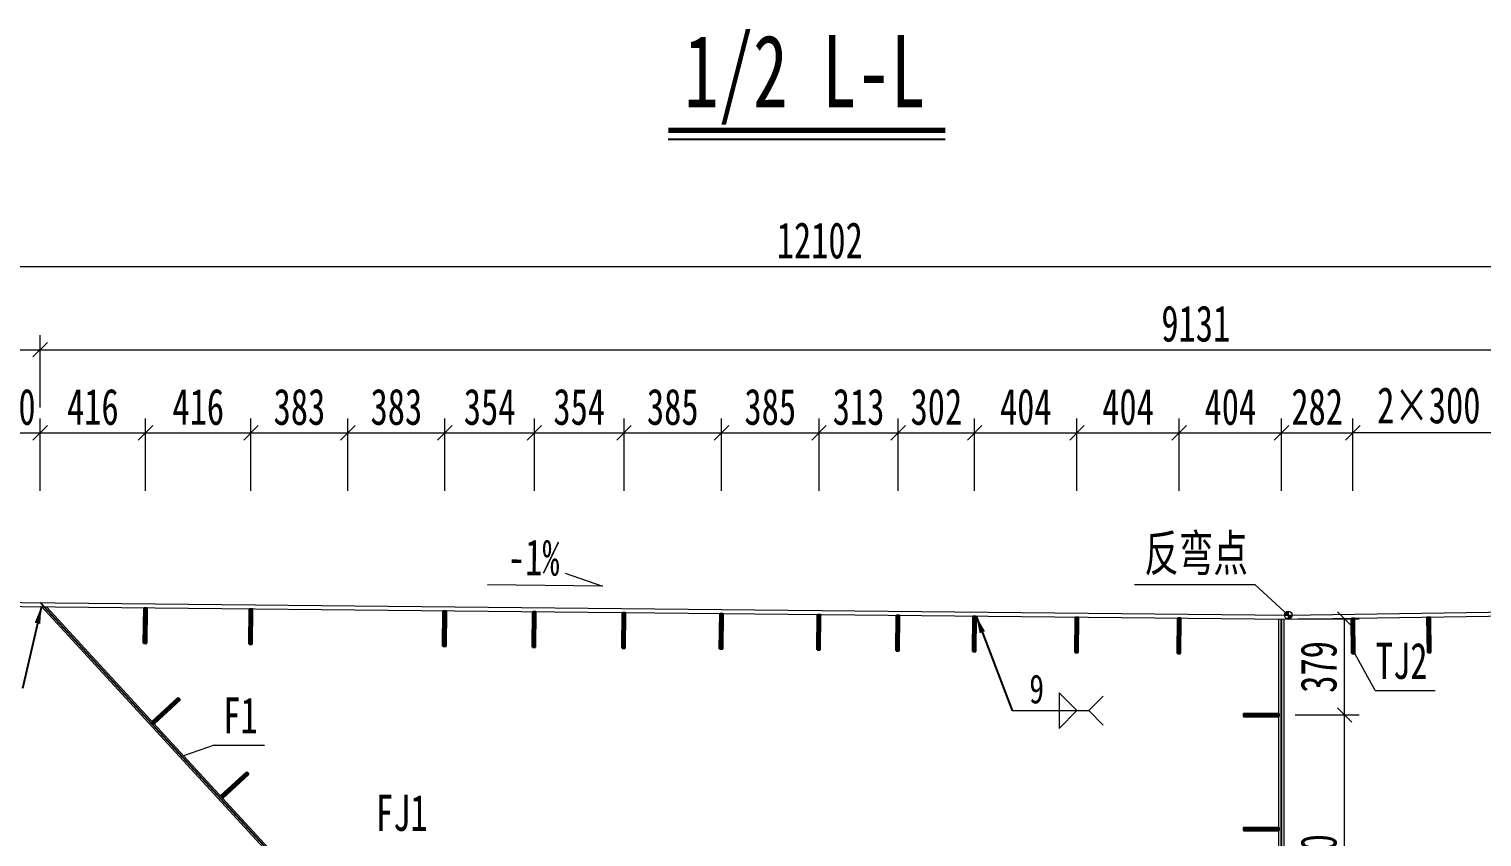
# Model space of a CAD drawing. Header units: millimetres. Extents: x 44597 to 300567, y -113054 to 73044.
# Drawn here: x 164766 to 170506, y -72434 to -69243 of the extents above; entities that cross this region are included whole.
import ezdxf
from ezdxf.enums import TextEntityAlignment as Align

# ---------------------------------------------------------------- set-up
doc = ezdxf.new("R2010")
doc.units = ezdxf.units.MM
doc.layers.get('Defpoints').update_dxf_attribs({"color": 8})
for name, color, linetype, lineweight in [('Dim', 4, 'Continuous', 15), ('文字', 7, 'Continuous', 15), ('标注线及字体', 2, 'Continuous', 15), ('细实线', 4, 'Continuous', 15), ('钢板粗线', 1, 'Continuous', 25), ('钢板细线', 6, 'Continuous', 15)]:
    doc.layers.add(name, color=color, linetype=linetype, lineweight=lineweight)
doc.layers.add('Text', color=4, linetype='Continuous')
doc.styles.add('111', font='', dxfattribs={"width": 0.7})
doc.styles.add('BM_Dim', font='', dxfattribs={"width": 0.85})
doc.styles.add('SMEDI', font='', dxfattribs={"width": 0.75})
doc.styles.get("Standard").update_dxf_attribs({"font": ''})
doc.styles.get('111').set_extended_font_data('仿宋_GB2312')
doc.styles.get('BM_Dim').set_extended_font_data('仿宋_GB2312')
doc.styles.get('SMEDI').set_extended_font_data('仿宋_GB2312')
doc.styles.get('Standard').set_extended_font_data('仿宋_GB2312')
doc.dimstyles.new('200', dxfattribs={"dimscale": 0, "dimtxt": 2.5, "dimasz": 1, "dimexe": 1, "dimexo": 1, "dimgap": 0.6, "dimtad": 1, "dimdec": 0, "dimdsep": 46, "dimtxsty": '111', "dimblk": 'OBLIQUE', "dimcen": 0, "dimclrd": 4, "dimclre": 4, "dimclrt": 4, "dimadec": 1, "dimazin": 2, "dimtfac": 1, "dimtdec": 0, "dimtix": 1, "dimtmove": 2, "dimatfit": 3, "dimfxl": 4, "dimfxlon": 1, "dimtolj": 1, "dimlwd": -1, "dimlwe": -1, "dimarcsym": 0})
doc.dimstyles.new('MSteel_1.0_1.0', dxfattribs={"dimtxt": 3, "dimasz": 1.2, "dimexe": 1, "dimexo": 1, "dimgap": 1, "dimtad": 3, "dimtoh": 1, "dimdec": 0, "dimzin": 0, "dimdsep": 46, "dimtxsty": 'Standard', "dimblk": 'ARCHTICK', "dimcen": 0.09, "dimclrd": 3, "dimclre": 3, "dimadec": 0, "dimazin": 0, "dimtfac": 1, "dimtdec": 4, "dimtofl": 0, "dimtmove": 0, "dimatfit": 3, "dimfxl": 1, "dimtolj": 1, "dimtzin": 0, "dimarcsym": 0})

# ---------------------------------------------------------------- blocks, each defined once
blk = doc.blocks.new('14-160加劲 无过焊孔')
at = {"layer": 'Defpoints'}
blk.add_line((38609.4, 32076.7), (38609.4, 32216.7), dxfattribs=at)
at = {"layer": '钢板粗线', "color": 7}
for p, q in [((38603.4, 32076.7), (38603.4, 32216.7)), ((38603.4, 32216.7), (38615.4, 32216.7)), ((38615.4, 32076.7), (38615.4, 32216.7)), ((38603.4, 32076.7), (38615.4, 32076.7))]:
    blk.add_line(p, q, dxfattribs=at)
blk = doc.blocks.new('_Oblique')
at = {"color": 0, "linetype": 'ByBlock', "lineweight": -2}
blk.add_line((-0.5, -0.5), (0.5, 0.5), dxfattribs=at)
blk = doc.blocks.new('*D2601')
at = {"layer": 'Defpoints', "color": 0, "transparency": 16777216}
for p in [(164809.7, -70509.4), (161838.4, -71486.6), (164809.7, -71508.4)]:
    blk.add_point(p, dxfattribs=at)
at = {"layer": '细实线', "color": 4, "transparency": 16777216}
for p, q in [((161838.4, -70738), (161838.4, -70452.3)), ((164809.7, -70738), (164809.7, -70452.3)), ((161838.4, -70509.4), (164809.7, -70509.4))]:
    blk.add_line(p, q, dxfattribs=at)
at = {"layer": '细实线', "color": 4, "transparency": 16777216, "xscale": 57.14285714285715, "yscale": 57.14285714285715, "zscale": 57.14285714285715, "rotation": 180}
blk.add_blockref('_Oblique', (161838.4, -70509.4), dxfattribs=at)
at = {"layer": '细实线', "color": 4, "transparency": 16777216, "xscale": 57.14285714285715, "yscale": 57.14285714285715, "zscale": 57.14285714285715}
blk.add_blockref('_Oblique', (164809.7, -70509.4), dxfattribs=at)
at = {"layer": '细实线', "color": 4, "transparency": 16777216, "insert": (163324, -70407.2), "char_height": 142.86, "attachment_point": 5, "style": '111'}
blk.add_mtext('\\A1;2971', dxfattribs=at)
blk = doc.blocks.new('*D2607')
at = {"layer": 'Defpoints', "color": 0, "transparency": 16777216}
for p in [(168199.2, -70838.1), (167886.7, -71520.1), (168199.2, -71528.3)]:
    blk.add_point(p, dxfattribs=at)
at = {"layer": '细实线', "color": 4, "transparency": 16777216}
for p, q in [((167886.7, -71066.7), (167886.7, -70781)), ((168199.2, -71066.7), (168199.2, -70781)), ((167886.7, -70838.1), (168199.2, -70838.1))]:
    blk.add_line(p, q, dxfattribs=at)
at = {"layer": '细实线', "color": 4, "transparency": 16777216, "xscale": 57.14285714285715, "yscale": 57.14285714285715, "zscale": 57.14285714285715, "rotation": 180}
blk.add_blockref('_Oblique', (167886.7, -70838.1), dxfattribs=at)
at = {"layer": '细实线', "color": 4, "transparency": 16777216, "xscale": 57.14285714285715, "yscale": 57.14285714285715, "zscale": 57.14285714285715}
blk.add_blockref('_Oblique', (168199.2, -70838.1), dxfattribs=at)
at = {"layer": '细实线', "color": 4, "transparency": 16777216, "insert": (168042.9, -70735.9), "char_height": 142.86, "attachment_point": 5, "style": '111'}
blk.add_mtext('\\A1;313', dxfattribs=at)
blk = doc.blocks.new('*D2608')
at = {"layer": 'Defpoints', "color": 0, "transparency": 16777216}
for p in [(164809.7, -70838.1), (164809.7, -71506.6), (164569.7, -71549.6)]:
    blk.add_point(p, dxfattribs=at)
at = {"layer": '细实线', "color": 4, "transparency": 16777216}
for p, q in [((164569.7, -71066.7), (164569.7, -70781)), ((164809.7, -71066.7), (164809.7, -70781)), ((164569.7, -70838.1), (164512.5, -70838.1)), ((164569.7, -70838.1), (164809.7, -70838.1)), ((164809.7, -70838.1), (164866.8, -70838.1))]:
    blk.add_line(p, q, dxfattribs=at)
at = {"layer": '细实线', "color": 4, "transparency": 16777216, "xscale": 57.14285714285715, "yscale": 57.14285714285715, "zscale": 57.14285714285715}
blk.add_blockref('_Oblique', (164569.7, -70838.1), dxfattribs=at)
at = {"layer": '细实线', "color": 4, "transparency": 16777216, "xscale": 57.14285714285715, "yscale": 57.14285714285715, "zscale": 57.14285714285715, "rotation": 180}
blk.add_blockref('_Oblique', (164809.7, -70838.1), dxfattribs=at)
at = {"layer": '细实线', "color": 4, "transparency": 16777216, "insert": (164689.7, -70735.9), "char_height": 142.86, "attachment_point": 5, "style": '111'}
blk.add_mtext('\\A1;240', dxfattribs=at)
blk = doc.blocks.new('*D2610')
at = {"layer": 'Defpoints', "color": 0, "transparency": 16777216}
for p in [(169995.7, -70838.1), (169995.7, -71569.9), (169713.7, -71576.8)]:
    blk.add_point(p, dxfattribs=at)
at = {"layer": '细实线', "color": 4, "transparency": 16777216}
for p, q in [((169713.7, -71066.7), (169713.7, -70781)), ((169995.7, -71066.7), (169995.7, -70781)), ((169713.7, -70838.1), (169995.7, -70838.1))]:
    blk.add_line(p, q, dxfattribs=at)
at = {"layer": '细实线', "color": 4, "transparency": 16777216, "xscale": 57.14285714285715, "yscale": 57.14285714285715, "zscale": 57.14285714285715, "rotation": 180}
blk.add_blockref('_Oblique', (169713.7, -70838.1), dxfattribs=at)
at = {"layer": '细实线', "color": 4, "transparency": 16777216, "xscale": 57.14285714285715, "yscale": 57.14285714285715, "zscale": 57.14285714285715}
blk.add_blockref('_Oblique', (169995.7, -70838.1), dxfattribs=at)
at = {"layer": '细实线', "color": 4, "transparency": 16777216, "insert": (169854.7, -70735.9), "char_height": 142.86, "attachment_point": 5, "style": '111'}
blk.add_mtext('\\A1;282', dxfattribs=at)
blk = doc.blocks.new('*D2611')
at = {"layer": 'Defpoints', "color": 0, "transparency": 16777216}
for p in [(173940.6, -70180.7), (161838.4, -70460.4), (173940.6, -71494.8)]:
    blk.add_point(p, dxfattribs=at)
at = {"layer": '细实线', "color": 4, "transparency": 16777216}
for p, q in [((161838.4, -70403.3), (161838.4, -70123.6)), ((173940.6, -70409.3), (173940.6, -70123.6)), ((161838.4, -70180.7), (173940.6, -70180.7))]:
    blk.add_line(p, q, dxfattribs=at)
at = {"layer": '细实线', "color": 4, "transparency": 16777216, "xscale": 57.14285714285715, "yscale": 57.14285714285715, "zscale": 57.14285714285715, "rotation": 180}
blk.add_blockref('_Oblique', (161838.4, -70180.7), dxfattribs=at)
at = {"layer": '细实线', "color": 4, "transparency": 16777216, "xscale": 57.14285714285715, "yscale": 57.14285714285715, "zscale": 57.14285714285715}
blk.add_blockref('_Oblique', (173940.6, -70180.7), dxfattribs=at)
at = {"layer": '细实线', "color": 4, "transparency": 16777216, "insert": (167889.5, -70078.5), "char_height": 142.86, "attachment_point": 5, "style": '111'}
blk.add_mtext('\\A1;12102', dxfattribs=at)
blk = doc.blocks.new('*D2612')
at = {"layer": 'Defpoints', "color": 0, "transparency": 16777216}
for p in [(173940.5, -70509.4), (164809.7, -71508.4), (173940.5, -71494.8)]:
    blk.add_point(p, dxfattribs=at)
at = {"layer": '细实线', "color": 4, "transparency": 16777216}
for p, q in [((164809.7, -70738), (164809.7, -70452.3)), ((173940.5, -70738), (173940.5, -70452.3)), ((164809.7, -70509.4), (173940.5, -70509.4))]:
    blk.add_line(p, q, dxfattribs=at)
at = {"layer": '细实线', "color": 4, "transparency": 16777216, "xscale": 57.14285714285715, "yscale": 57.14285714285715, "zscale": 57.14285714285715, "rotation": 180}
blk.add_blockref('_Oblique', (164809.7, -70509.4), dxfattribs=at)
at = {"layer": '细实线', "color": 4, "transparency": 16777216, "xscale": 57.14285714285715, "yscale": 57.14285714285715, "zscale": 57.14285714285715}
blk.add_blockref('_Oblique', (173940.5, -70509.4), dxfattribs=at)
at = {"layer": '细实线', "color": 4, "transparency": 16777216, "insert": (169375.1, -70407.2), "char_height": 142.86, "attachment_point": 5, "style": '111'}
blk.add_mtext('\\A1;9131', dxfattribs=at)
blk = doc.blocks.new('_ArchTick')
at = {"color": 0, "linetype": 'ByBlock', "const_width": 0.15}
blk.add_lwpolyline([(-0.5, -0.5), (0.5, 0.5)], dxfattribs=at)
blk = doc.blocks.new('角焊缝2')
at = {"layer": 'Dim'}
blk.add_line((-3138.01, 370.22), (-3132.7, 370.22), dxfattribs=at)
blk.add_lwpolyline([(-3134.75, 371.45), (-3134.75, 368.99), (-3133.52, 370.22)], close=True, dxfattribs=at)
blk.add_lwpolyline([(-3131.7, 369.22), (-3132.7, 370.22), (-3131.7, 371.22)], dxfattribs=at)
blk = doc.blocks.new('12-140加劲 无过焊孔')
at = {"layer": 'Defpoints'}
blk.add_line((38946.6, 32076.7), (38946.6, 32216.7), dxfattribs=at)
at = {"layer": '钢板粗线', "color": 7}
for p, q in [((38940.6, 32076.7), (38940.6, 32216.7)), ((38940.6, 32216.7), (38952.6, 32216.7)), ((38952.6, 32076.7), (38952.6, 32216.7)), ((38940.6, 32076.7), (38952.6, 32076.7))]:
    blk.add_line(p, q, dxfattribs=at)
blk = doc.blocks.new('*D2624')
at = {"layer": 'Defpoints', "color": 0, "transparency": 16777216}
for p in [(169995.7, -70838.1), (169995.7, -71569.8), (170595.7, -71546.8)]:
    blk.add_point(p, dxfattribs=at)
at = {"layer": '细实线', "color": 4, "transparency": 16777216}
for p, q in [((169995.7, -71066.7), (169995.7, -70781)), ((170595.7, -71066.7), (170595.7, -70781)), ((170595.7, -70838.1), (169995.7, -70838.1))]:
    blk.add_line(p, q, dxfattribs=at)
at = {"layer": '细实线', "color": 4, "transparency": 16777216, "xscale": 57.14285714285715, "yscale": 57.14285714285715, "zscale": 57.14285714285715, "rotation": 180}
blk.add_blockref('_Oblique', (169995.7, -70838.1), dxfattribs=at)
at = {"layer": '细实线', "color": 4, "transparency": 16777216, "xscale": 57.14285714285715, "yscale": 57.14285714285715, "zscale": 57.14285714285715}
blk.add_blockref('_Oblique', (170595.7, -70838.1), dxfattribs=at)
at = {"layer": '细实线', "color": 4, "transparency": 16777216, "insert": (170295.7, -70730), "char_height": 142.86, "attachment_point": 5, "style": '111'}
blk.add_mtext('\\A1;2×300', dxfattribs=at)
blk = doc.blocks.new('...')
at = {"layer": '细实线'}
h = blk.add_hatch(color=256, dxfattribs=at)
h.dxf.hatch_style = 1
h.paths.add_polyline_path([(-15.3, 0, -0.414214), (0, 15.3), (0, 0)])
h.paths.add_polyline_path([(0, -15.3), (0, 0), (15.3, 0, -0.414214)])
for p, q in [((0, 15.3), (0, -15.3)), ((-15.3, 0), (15.3, 0))]:
    blk.add_line(p, q, dxfattribs=at)
blk.add_circle((0, 0), 15.3, dxfattribs=at)
blk = doc.blocks.new('*D2634')
at = {"layer": 'Defpoints', "color": 0, "transparency": 16777216}
for p in [(169713.7, -70838.1), (169309.6, -71480.7), (169713.7, -71576.8)]:
    blk.add_point(p, dxfattribs=at)
at = {"layer": '细实线', "color": 4, "transparency": 16777216}
for p, q in [((169309.6, -71066.7), (169309.6, -70781)), ((169713.7, -71066.7), (169713.7, -70781)), ((169309.6, -70838.1), (169713.7, -70838.1))]:
    blk.add_line(p, q, dxfattribs=at)
at = {"layer": '细实线', "color": 4, "transparency": 16777216, "xscale": 57.14285714285715, "yscale": 57.14285714285715, "zscale": 57.14285714285715, "rotation": 180}
blk.add_blockref('_Oblique', (169309.6, -70838.1), dxfattribs=at)
at = {"layer": '细实线', "color": 4, "transparency": 16777216, "xscale": 57.14285714285715, "yscale": 57.14285714285715, "zscale": 57.14285714285715}
blk.add_blockref('_Oblique', (169713.7, -70838.1), dxfattribs=at)
at = {"layer": '细实线', "color": 4, "transparency": 16777216, "insert": (169511.6, -70735.9), "char_height": 142.86, "attachment_point": 5, "style": '111'}
blk.add_mtext('\\A1;404', dxfattribs=at)
blk = doc.blocks.new('*D2635')
at = {"layer": 'Defpoints', "color": 0, "transparency": 16777216}
for p in [(169309.6, -70838.1), (168905.5, -71512.1), (169309.6, -71480.7)]:
    blk.add_point(p, dxfattribs=at)
at = {"layer": '细实线', "color": 4, "transparency": 16777216}
for p, q in [((168905.5, -71066.7), (168905.5, -70781)), ((169309.6, -71066.7), (169309.6, -70781)), ((168905.5, -70838.1), (169309.6, -70838.1))]:
    blk.add_line(p, q, dxfattribs=at)
at = {"layer": '细实线', "color": 4, "transparency": 16777216, "xscale": 57.14285714285715, "yscale": 57.14285714285715, "zscale": 57.14285714285715, "rotation": 180}
blk.add_blockref('_Oblique', (168905.5, -70838.1), dxfattribs=at)
at = {"layer": '细实线', "color": 4, "transparency": 16777216, "xscale": 57.14285714285715, "yscale": 57.14285714285715, "zscale": 57.14285714285715}
blk.add_blockref('_Oblique', (169309.6, -70838.1), dxfattribs=at)
at = {"layer": '细实线', "color": 4, "transparency": 16777216, "insert": (169107.5, -70735.9), "char_height": 142.86, "attachment_point": 5, "style": '111'}
blk.add_mtext('\\A1;404', dxfattribs=at)
blk = doc.blocks.new('*D2636')
at = {"layer": 'Defpoints', "color": 0, "transparency": 16777216}
for p in [(168501.4, -70838.1), (168501.4, -71504.7), (168199.2, -71528.3)]:
    blk.add_point(p, dxfattribs=at)
at = {"layer": '细实线', "color": 4, "transparency": 16777216}
for p, q in [((168199.2, -71066.7), (168199.2, -70781)), ((168501.4, -71066.7), (168501.4, -70781)), ((168199.2, -70838.1), (168501.4, -70838.1))]:
    blk.add_line(p, q, dxfattribs=at)
at = {"layer": '细实线', "color": 4, "transparency": 16777216, "xscale": 57.14285714285715, "yscale": 57.14285714285715, "zscale": 57.14285714285715, "rotation": 180}
blk.add_blockref('_Oblique', (168199.2, -70838.1), dxfattribs=at)
at = {"layer": '细实线', "color": 4, "transparency": 16777216, "xscale": 57.14285714285715, "yscale": 57.14285714285715, "zscale": 57.14285714285715}
blk.add_blockref('_Oblique', (168501.4, -70838.1), dxfattribs=at)
at = {"layer": '细实线', "color": 4, "transparency": 16777216, "insert": (168350.3, -70735.9), "char_height": 142.86, "attachment_point": 5, "style": '111'}
blk.add_mtext('\\A1;302', dxfattribs=at)
blk = doc.blocks.new('*D2637')
at = {"layer": 'Defpoints', "color": 0, "transparency": 16777216}
for p in [(167886.7, -70838.1), (167501.4, -71516.6), (167886.7, -71520.1)]:
    blk.add_point(p, dxfattribs=at)
at = {"layer": '细实线', "color": 4, "transparency": 16777216}
for p, q in [((167501.4, -71066.7), (167501.4, -70781)), ((167886.7, -71066.7), (167886.7, -70781)), ((167501.4, -70838.1), (167886.7, -70838.1))]:
    blk.add_line(p, q, dxfattribs=at)
at = {"layer": '细实线', "color": 4, "transparency": 16777216, "xscale": 57.14285714285715, "yscale": 57.14285714285715, "zscale": 57.14285714285715, "rotation": 180}
blk.add_blockref('_Oblique', (167501.4, -70838.1), dxfattribs=at)
at = {"layer": '细实线', "color": 4, "transparency": 16777216, "xscale": 57.14285714285715, "yscale": 57.14285714285715, "zscale": 57.14285714285715}
blk.add_blockref('_Oblique', (167886.7, -70838.1), dxfattribs=at)
at = {"layer": '细实线', "color": 4, "transparency": 16777216, "insert": (167694.1, -70735.9), "char_height": 142.86, "attachment_point": 5, "style": '111'}
blk.add_mtext('\\A1;385', dxfattribs=at)
blk = doc.blocks.new('*D2638')
at = {"layer": 'Defpoints', "color": 0, "transparency": 16777216}
for p in [(167501.4, -70838.1), (167116.2, -71515.1), (167501.4, -71516.6)]:
    blk.add_point(p, dxfattribs=at)
at = {"layer": '细实线', "color": 4, "transparency": 16777216}
for p, q in [((167116.2, -71066.7), (167116.2, -70781)), ((167501.4, -71066.7), (167501.4, -70781)), ((167116.2, -70838.1), (167501.4, -70838.1))]:
    blk.add_line(p, q, dxfattribs=at)
at = {"layer": '细实线', "color": 4, "transparency": 16777216, "xscale": 57.14285714285715, "yscale": 57.14285714285715, "zscale": 57.14285714285715, "rotation": 180}
blk.add_blockref('_Oblique', (167116.2, -70838.1), dxfattribs=at)
at = {"layer": '细实线', "color": 4, "transparency": 16777216, "xscale": 57.14285714285715, "yscale": 57.14285714285715, "zscale": 57.14285714285715}
blk.add_blockref('_Oblique', (167501.4, -70838.1), dxfattribs=at)
at = {"layer": '细实线', "color": 4, "transparency": 16777216, "insert": (167308.8, -70735.9), "char_height": 142.86, "attachment_point": 5, "style": '111'}
blk.add_mtext('\\A1;385', dxfattribs=at)
blk = doc.blocks.new('*D2639')
at = {"layer": 'Defpoints', "color": 0, "transparency": 16777216}
for p in [(167116.2, -70838.1), (167116.2, -71515.1), (166762.3, -71519)]:
    blk.add_point(p, dxfattribs=at)
at = {"layer": '细实线', "color": 4, "transparency": 16777216}
for p, q in [((166762.3, -71066.7), (166762.3, -70781)), ((167116.2, -71066.7), (167116.2, -70781)), ((166762.3, -70838.1), (167116.2, -70838.1))]:
    blk.add_line(p, q, dxfattribs=at)
at = {"layer": '细实线', "color": 4, "transparency": 16777216, "xscale": 57.14285714285715, "yscale": 57.14285714285715, "zscale": 57.14285714285715, "rotation": 180}
blk.add_blockref('_Oblique', (166762.3, -70838.1), dxfattribs=at)
at = {"layer": '细实线', "color": 4, "transparency": 16777216, "xscale": 57.14285714285715, "yscale": 57.14285714285715, "zscale": 57.14285714285715}
blk.add_blockref('_Oblique', (167116.2, -70838.1), dxfattribs=at)
at = {"layer": '细实线', "color": 4, "transparency": 16777216, "insert": (166939.3, -70735.9), "char_height": 142.86, "attachment_point": 5, "style": '111'}
blk.add_mtext('\\A1;354', dxfattribs=at)
blk = doc.blocks.new('*D2640')
at = {"layer": 'Defpoints', "color": 0, "transparency": 16777216}
for p in [(166762.3, -70838.1), (166408.4, -71506.8), (166762.3, -71519)]:
    blk.add_point(p, dxfattribs=at)
at = {"layer": '细实线', "color": 4, "transparency": 16777216}
for p, q in [((166408.4, -71066.7), (166408.4, -70781)), ((166762.3, -71066.7), (166762.3, -70781)), ((166408.4, -70838.1), (166762.3, -70838.1))]:
    blk.add_line(p, q, dxfattribs=at)
at = {"layer": '细实线', "color": 4, "transparency": 16777216, "xscale": 57.14285714285715, "yscale": 57.14285714285715, "zscale": 57.14285714285715, "rotation": 180}
blk.add_blockref('_Oblique', (166408.4, -70838.1), dxfattribs=at)
at = {"layer": '细实线', "color": 4, "transparency": 16777216, "xscale": 57.14285714285715, "yscale": 57.14285714285715, "zscale": 57.14285714285715}
blk.add_blockref('_Oblique', (166762.3, -70838.1), dxfattribs=at)
at = {"layer": '细实线', "color": 4, "transparency": 16777216, "insert": (166585.4, -70735.9), "char_height": 142.86, "attachment_point": 5, "style": '111'}
blk.add_mtext('\\A1;354', dxfattribs=at)
blk = doc.blocks.new('*D2641')
at = {"layer": 'Defpoints', "color": 0, "transparency": 16777216}
for p in [(166408.4, -70838.1), (166025.4, -71510.8), (166408.4, -71521.8)]:
    blk.add_point(p, dxfattribs=at)
at = {"layer": '细实线', "color": 4, "transparency": 16777216}
for p, q in [((166025.4, -71066.7), (166025.4, -70781)), ((166408.4, -71066.7), (166408.4, -70781)), ((166025.4, -70838.1), (166408.4, -70838.1))]:
    blk.add_line(p, q, dxfattribs=at)
at = {"layer": '细实线', "color": 4, "transparency": 16777216, "xscale": 57.14285714285715, "yscale": 57.14285714285715, "zscale": 57.14285714285715, "rotation": 180}
blk.add_blockref('_Oblique', (166025.4, -70838.1), dxfattribs=at)
at = {"layer": '细实线', "color": 4, "transparency": 16777216, "xscale": 57.14285714285715, "yscale": 57.14285714285715, "zscale": 57.14285714285715}
blk.add_blockref('_Oblique', (166408.4, -70838.1), dxfattribs=at)
at = {"layer": '细实线', "color": 4, "transparency": 16777216, "insert": (166216.9, -70735.9), "char_height": 142.86, "attachment_point": 5, "style": '111'}
blk.add_mtext('\\A1;383', dxfattribs=at)
blk = doc.blocks.new('*D2642')
at = {"layer": 'Defpoints', "color": 0, "transparency": 16777216}
for p in [(166025.4, -70838.1), (165642.3, -71499.8), (166025.4, -71510.8)]:
    blk.add_point(p, dxfattribs=at)
at = {"layer": '细实线', "color": 4, "transparency": 16777216}
for p, q in [((165642.3, -71066.7), (165642.3, -70781)), ((166025.4, -71066.7), (166025.4, -70781)), ((165642.3, -70838.1), (166025.4, -70838.1))]:
    blk.add_line(p, q, dxfattribs=at)
at = {"layer": '细实线', "color": 4, "transparency": 16777216, "xscale": 57.14285714285715, "yscale": 57.14285714285715, "zscale": 57.14285714285715, "rotation": 180}
blk.add_blockref('_Oblique', (165642.3, -70838.1), dxfattribs=at)
at = {"layer": '细实线', "color": 4, "transparency": 16777216, "xscale": 57.14285714285715, "yscale": 57.14285714285715, "zscale": 57.14285714285715}
blk.add_blockref('_Oblique', (166025.4, -70838.1), dxfattribs=at)
at = {"layer": '细实线', "color": 4, "transparency": 16777216, "insert": (165833.9, -70735.9), "char_height": 142.86, "attachment_point": 5, "style": '111'}
blk.add_mtext('\\A1;383', dxfattribs=at)
blk = doc.blocks.new('*D2643')
at = {"layer": 'Defpoints', "color": 0, "transparency": 16777216}
for p in [(165642.3, -70838.1), (165642.3, -71488.4), (165225.9, -71528.6)]:
    blk.add_point(p, dxfattribs=at)
at = {"layer": '细实线', "color": 4, "transparency": 16777216}
for p, q in [((165225.9, -71066.7), (165225.9, -70781)), ((165642.3, -71066.7), (165642.3, -70781)), ((165225.9, -70838.1), (165642.3, -70838.1))]:
    blk.add_line(p, q, dxfattribs=at)
at = {"layer": '细实线', "color": 4, "transparency": 16777216, "xscale": 57.14285714285715, "yscale": 57.14285714285715, "zscale": 57.14285714285715, "rotation": 180}
blk.add_blockref('_Oblique', (165225.9, -70838.1), dxfattribs=at)
at = {"layer": '细实线', "color": 4, "transparency": 16777216, "xscale": 57.14285714285715, "yscale": 57.14285714285715, "zscale": 57.14285714285715}
blk.add_blockref('_Oblique', (165642.3, -70838.1), dxfattribs=at)
at = {"layer": '细实线', "color": 4, "transparency": 16777216, "insert": (165434.1, -70735.9), "char_height": 142.86, "attachment_point": 5, "style": '111'}
blk.add_mtext('\\A1;416', dxfattribs=at)
blk = doc.blocks.new('*D2644')
at = {"layer": 'Defpoints', "color": 0, "transparency": 16777216}
for p in [(165225.9, -70838.1), (164809.7, -71508.4), (165225.9, -71558.6)]:
    blk.add_point(p, dxfattribs=at)
at = {"layer": '细实线', "color": 4, "transparency": 16777216}
for p, q in [((164809.7, -71066.7), (164809.7, -70781)), ((165225.9, -71066.7), (165225.9, -70781)), ((164809.7, -70838.1), (165225.9, -70838.1))]:
    blk.add_line(p, q, dxfattribs=at)
at = {"layer": '细实线', "color": 4, "transparency": 16777216, "xscale": 57.14285714285715, "yscale": 57.14285714285715, "zscale": 57.14285714285715, "rotation": 180}
blk.add_blockref('_Oblique', (164809.7, -70838.1), dxfattribs=at)
at = {"layer": '细实线', "color": 4, "transparency": 16777216, "xscale": 57.14285714285715, "yscale": 57.14285714285715, "zscale": 57.14285714285715}
blk.add_blockref('_Oblique', (165225.9, -70838.1), dxfattribs=at)
at = {"layer": '细实线', "color": 4, "transparency": 16777216, "insert": (165017.8, -70735.9), "char_height": 142.86, "attachment_point": 5, "style": '111'}
blk.add_mtext('\\A1;416', dxfattribs=at)
blk = doc.blocks.new('*D2646')
at = {"layer": 'Defpoints', "color": 0, "transparency": 16777216}
for p in [(169711, -71952.3), (169963.2, -71952.3), (169652, -73302.3)]:
    blk.add_point(p, dxfattribs=at)
at = {"layer": '细实线', "color": 4, "transparency": 16777216}
for p, q in [((169768.1, -71952.3), (170020.4, -71952.3)), ((169963.2, -73302.3), (169963.2, -71952.3)), ((169734.7, -73302.3), (170020.4, -73302.3))]:
    blk.add_line(p, q, dxfattribs=at)
at = {"layer": '细实线', "color": 4, "transparency": 16777216, "xscale": 57.14285714285715, "yscale": 57.14285714285715, "zscale": 57.14285714285715}
for p, rotation in [((169963.2, -71952.3), 90), ((169963.2, -73302.3), 270)]:
    blk.add_blockref('_Oblique', p, dxfattribs=dict(at, rotation=rotation))
at = {"layer": '细实线', "color": 4, "transparency": 16777216, "insert": (169861, -72627.3), "char_height": 142.86, "attachment_point": 5, "rotation": 90, "style": '111'}
blk.add_mtext('\\A1;3×450', dxfattribs=at)
blk = doc.blocks.new('*D2647')
at = {"layer": 'Defpoints', "color": 0, "transparency": 16777216}
for p in [(169721, -71572.9), (169963.2, -71572.9), (169711, -71952.3)]:
    blk.add_point(p, dxfattribs=at)
at = {"layer": '细实线', "color": 4, "transparency": 16777216}
for p, q in [((169778.1, -71572.9), (170020.4, -71572.9)), ((169963.2, -71952.3), (169963.2, -71572.9)), ((169768.1, -71952.3), (170020.4, -71952.3))]:
    blk.add_line(p, q, dxfattribs=at)
at = {"layer": '细实线', "color": 4, "transparency": 16777216, "xscale": 57.14285714285715, "yscale": 57.14285714285715, "zscale": 57.14285714285715}
for p, rotation in [((169963.2, -71572.9), 90), ((169963.2, -71952.3), 270)]:
    blk.add_blockref('_Oblique', p, dxfattribs=dict(at, rotation=rotation))
at = {"layer": '细实线', "color": 4, "transparency": 16777216, "insert": (169861, -71762.6), "char_height": 142.86, "attachment_point": 5, "rotation": 90, "style": '111'}
blk.add_mtext('\\A1;379', dxfattribs=at)
blk = doc.blocks.new('*D2653')
at = {"layer": 'Defpoints', "color": 0, "transparency": 16777216}
for p in [(168905.5, -70838.1), (168501.4, -71512.1), (168905.5, -71480.7)]:
    blk.add_point(p, dxfattribs=at)
at = {"layer": '细实线', "color": 4, "transparency": 16777216}
for p, q in [((168501.4, -71066.7), (168501.4, -70781)), ((168905.5, -71066.7), (168905.5, -70781)), ((168501.4, -70838.1), (168905.5, -70838.1))]:
    blk.add_line(p, q, dxfattribs=at)
at = {"layer": '细实线', "color": 4, "transparency": 16777216, "xscale": 57.14285714285715, "yscale": 57.14285714285715, "zscale": 57.14285714285715, "rotation": 180}
blk.add_blockref('_Oblique', (168501.4, -70838.1), dxfattribs=at)
at = {"layer": '细实线', "color": 4, "transparency": 16777216, "xscale": 57.14285714285715, "yscale": 57.14285714285715, "zscale": 57.14285714285715}
blk.add_blockref('_Oblique', (168905.5, -70838.1), dxfattribs=at)
at = {"layer": '细实线', "color": 4, "transparency": 16777216, "insert": (168703.5, -70735.9), "char_height": 142.86, "attachment_point": 5, "style": '111'}
blk.add_mtext('\\A1;404', dxfattribs=at)

msp = doc.modelspace()

# ---------------------------------------------------------------- linework, layer by layer
at = {"color": 4}
msp.add_line((167291, -69677.4), (168385.2, -69677.4), dxfattribs=at)
at = {"color": 6, "const_width": 20.6, "elevation": 0}
msp.add_lwpolyline([(167291, -69643.2), (168385.2, -69643.2)], dxfattribs=at)
at = {"layer": 'Defpoints'}
for p, q in [((164809.7, -71508.4), (166876.5, -73752.3)), ((169713.7, -73752.3), (169713.7, -71573.5))]:
    msp.add_line(p, q, dxfattribs=at)
at = {"layer": '细实线'}
for p, q in [((166884.4, -71391.7), (167031.2, -71443)), ((167031.2, -71443), (166576.5, -71438.4)), ((169133.2, -71436.5), (169607.9, -71436.5)), ((169607.9, -71436.5), (169740.6, -71557.8)), ((170083.4, -71855.8), (170002.9, -71709.1)), ((170083.4, -71855.8), (170321.3, -71855.8)), ((165496.5, -72071.4), (165376.5, -72113.4)), ((165496.5, -72071.4), (165696.1, -72071.4))]:
    msp.add_line(p, q, dxfattribs=at)
at = {"layer": '钢板细线'}
for p, q in [((164814.9, -71524.4), (166867, -73752.3)), ((164834.1, -71524.6), (166886.1, -73752.3))]:
    msp.add_line(p, q, dxfattribs=at)
at = {"layer": '钢板细线', "color": 3}
for p, q in [((169703.7, -73752.3), (169703.7, -71573.4)), ((169723.7, -73752.3), (169723.7, -71573.6))]:
    msp.add_line(p, q, dxfattribs=at)
at = {"layer": '钢板细线'}
for points in [[(161838.4, -71478.6), (169740.6, -71557.8), (174578.6, -71485.2)], [(161838.4, -71494.6), (169740.6, -71573.8), (174578.6, -71501.2)]]:
    msp.add_lwpolyline(points, dxfattribs=at)

# ---------------------------------------------------------------- block references
at = {"layer": '细实线'}
for p, rotation in [((125958.7, -103353.7), 359.4262908401088), ((126375.1, -103357.9), 359.4262908401088), ((127141.2, -103365.5), 359.4262908401088), ((127495.1, -103369.1), 359.4262908401088), ((127849, -103373), 359.4262908401088), ((128234.3, -103376.5), 359.4262908401088), ((128619.5, -103380.3), 359.4262908401088), ((128932, -103383.5), 359.4262908401088), ((129234.2, -103386.5), 359.4262908401088), ((129638.3, -103390.5), 359.4262908401088), ((130042.4, -103394), 359.4262908401088), ((131536.8, -104367.1), 0.8593722439355104), ((131836.8, -104362.6), 0.8593722439355104)]:
    msp.add_blockref('12-140加劲 无过焊孔', p, dxfattribs=dict(at, rotation=rotation))
msp.add_blockref('...', (169740.6, -71557.8), dxfattribs=at)
at = {"layer": '细实线', "color": 8, "xscale": 57.1428571428572, "yscale": 57.1428571428572, "zscale": 57.1428571428572}
msp.add_blockref('角焊缝2', (347964.1, -93090.6), dxfattribs=at)
at = {"layer": '钢板细线'}
for p, rotation in [((115504.6, -65316.5), 312.6489191297477), ((137487, -33342.9), 269.9999999999865), ((115775.6, -65610.7), 312.6489191297477), ((137487, -33792.9), 269.9999999999865)]:
    msp.add_blockref('14-160加劲 无过焊孔', p, dxfattribs=dict(at, rotation=rotation))

# ---------------------------------------------------------------- texts
at = {"layer": 'Text', "style": 'SMEDI', "width": 0.75}
msp.add_text('9', height=114.3, dxfattribs=at).set_placement((168717.4, -71849.4), align=Align.MIDDLE_LEFT)
at = {"layer": '文字', "style": 'BM_Dim', "width": 0.7}
for s, p in [('反弯点', (169376.5, -71427.5)), ('TJ2', (170188.3, -71852.7)), ('F1', (165601.4, -72068.3)), ('FJ1', (166238.2, -72452.8))]:
    msp.add_text(s, height=142.86, dxfattribs=at).set_placement(p, align=Align.BOTTOM_CENTER)
msp.add_text('-1%', height=142.86, rotation=359.42629, dxfattribs=at).set_placement((166758.6, -71443.7), align=Align.BOTTOM_CENTER)
at = {"layer": '标注线及字体', "style": '111', "width": 0.7}
msp.add_text('1/2 L-L', height=285.71, dxfattribs=at).set_placement((167830.5, -69432.1), align=Align.MIDDLE)

# ---------------------------------------------------------------- dimensions: what is measured, and where the dimension line sits
at = {"layer": '细实线'}
for base, p1, p2, override, picture, middle in [((173940.6, -70180.7), (161838.4, -70460.4), (173940.6, -71494.8), {"dimscale": 57.142857, "dimtxsty": '111', "dimblk": 'Oblique'}, '*D2611', (167889.5, -70078.5)), ((164809.7, -70509.4), (161838.4, -71486.6), (164809.7, -71508.4), {"dimscale": 57.142857, "dimtxsty": '111', "dimblk": 'Oblique'}, '*D2601', (163324, -70407.2)), ((173940.5, -70509.4), (164809.7, -71508.4), (173940.5, -71494.8), {"dimscale": 57.142857, "dimtxsty": '111', "dimblk": 'Oblique'}, '*D2612', (169375.1, -70407.2)), ((164809.7, -70838.1), (164569.7, -71549.6), (164809.7, -71506.6), {"dimscale": 57.142857, "dimblk": 'Oblique'}, '*D2608', (164689.7, -70735.9)), ((165225.9, -70838.1), (164809.7, -71508.4), (165225.9, -71558.6), {"dimscale": 57.142857, "dimblk": 'Oblique'}, '*D2644', (165017.8, -70735.9)), ((165642.3, -70838.1), (165225.9, -71528.6), (165642.3, -71488.4), {"dimscale": 57.142857, "dimblk": 'Oblique'}, '*D2643', (165434.1, -70735.9)), ((166025.4, -70838.1), (165642.3, -71499.8), (166025.4, -71510.8), {"dimscale": 57.142857, "dimblk": 'Oblique'}, '*D2642', (165833.9, -70735.9)), ((166408.4, -70838.1), (166025.4, -71510.8), (166408.4, -71521.8), {"dimscale": 57.142857, "dimblk": 'Oblique'}, '*D2641', (166216.9, -70735.9)), ((166762.3, -70838.1), (166408.4, -71506.8), (166762.3, -71519), {"dimscale": 57.142857, "dimblk": 'Oblique'}, '*D2640', (166585.4, -70735.9)), ((167116.2, -70838.1), (166762.3, -71519), (167116.2, -71515.1), {"dimscale": 57.142857, "dimblk": 'Oblique'}, '*D2639', (166939.3, -70735.9)), ((167501.4, -70838.1), (167116.2, -71515.1), (167501.4, -71516.6), {"dimscale": 57.142857, "dimblk": 'Oblique'}, '*D2638', (167308.8, -70735.9)), ((167886.7, -70838.1), (167501.4, -71516.6), (167886.7, -71520.1), {"dimscale": 57.142857, "dimblk": 'Oblique'}, '*D2637', (167694.1, -70735.9)), ((168199.174, -70838.0933), (167886.6625, -71520.1412), (168199.174, -71528.3101), {"dimscale": 57.142857, "dimblk": 'Oblique'}, '*D2607', (168042.9182, -70735.8539)), ((168501.4, -70838.1), (168199.2, -71528.3), (168501.4, -71504.7), {"dimscale": 57.142857, "dimtxsty": '111', "dimblk": 'Oblique'}, '*D2636', (168350.3, -70735.9)), ((168905.5, -70838.1), (168501.4, -71512.1), (168905.5, -71480.7), {"dimscale": 57.142857, "dimtxsty": '111', "dimblk": 'Oblique'}, '*D2653', (168703.5, -70735.9)), ((169309.6, -70838.1), (168905.5, -71512.1), (169309.6, -71480.7), {"dimscale": 57.142857, "dimtxsty": '111', "dimblk": 'Oblique'}, '*D2635', (169107.5, -70735.9)), ((169713.7, -70838.1), (169309.6, -71480.7), (169713.7, -71576.8), {"dimscale": 57.142857, "dimtxsty": '111', "dimblk": 'Oblique'}, '*D2634', (169511.6, -70735.9)), ((169995.7, -70838.1), (169713.7, -71576.8), (169995.7, -71569.9), {"dimscale": 57.142857, "dimtxsty": '111', "dimblk": 'Oblique'}, '*D2610', (169854.7, -70735.9))]:
    dim = msp.add_linear_dim(base=base, p1=p1, p2=p2, dimstyle='200', override=override, dxfattribs=at)
    dim.commit()
    dim.dimension.update_dxf_attribs({"geometry": picture, "text_midpoint": middle})
dim = msp.add_linear_dim(base=(169995.7, -70838.1), p1=(170595.7, -71546.8), p2=(169995.7, -71569.8), text='2×300', dimstyle='200', override={"dimscale": 57.142857, "dimtxsty": '111', "dimblk": 'Oblique'}, dxfattribs=at)
dim.commit()
dim.dimension.update_dxf_attribs({"geometry": '*D2624', "text_midpoint": (170295.7, -70730), "dimtype": 160})
dim = msp.add_linear_dim(base=(169963.2, -71572.9), p1=(169711, -71952.3), p2=(169721, -71572.9), angle=90, dimstyle='200', override={"dimscale": 57.142857, "dimblk": 'Oblique'}, dxfattribs=at)
dim.commit()
dim.dimension.update_dxf_attribs({"geometry": '*D2647', "text_midpoint": (169861, -71762.6)})
dim = msp.add_linear_dim(base=(169963.2, -71952.3), p1=(169652, -73302.3), p2=(169711, -71952.3), angle=90, text='3×450', dimstyle='200', override={"dimscale": 57.142857, "dimtxsty": '111', "dimblk": 'Oblique'}, dxfattribs=at)
dim.commit()
dim.dimension.update_dxf_attribs({"geometry": '*D2646', "text_midpoint": (169861, -72627.3)})

# ---------------------------------------------------------------- leaders
at = {"layer": 'Dim'}
for points in [[(164814.4, -71523.5), (164740.5, -71847.1)], [(168507.4, -71561.4), (168649.3, -71934.9)]]:
    msp.add_leader(points, dimstyle='MSteel_1.0_1.0', override={"dimscale": 57.142857, "dimclrd": 256}, dxfattribs=at)

doc.saveas('drawing.dxf')
